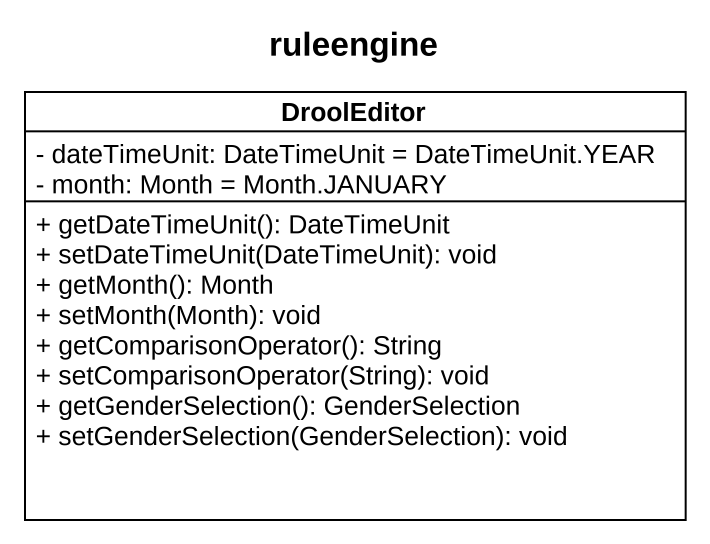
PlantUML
@startuml
title ruleengine
hide circle
hide empty members
skinparam classAttributeIconSize 0
class DroolEditor {
  - dateTimeUnit: DateTimeUnit = DateTimeUnit.YEAR
  - month: Month = Month.JANUARY
  + getDateTimeUnit(): DateTimeUnit
  + setDateTimeUnit(DateTimeUnit): void
  + getMonth(): Month
  + setMonth(Month): void
  + getComparisonOperator(): String
  + setComparisonOperator(String): void
  + getGenderSelection(): GenderSelection
  + setGenderSelection(GenderSelection): void
}
@enduml
